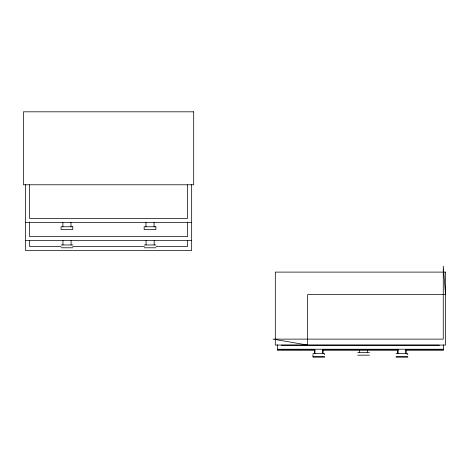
<?xml version="1.0" encoding="UTF-8"?>
<svg xmlns="http://www.w3.org/2000/svg" width="469" height="469" viewBox="0 0 469 469"><rect width="100%" height="100%" fill="white"/><g stroke="black" fill="none" stroke-linecap="round" stroke-linejoin="round"><path stroke-width="0.7" d="M25.478 222.412L191.663 222.412M25.478 240.615L191.663 240.615M61.152 244.97L72.894 244.97M144.247 244.97L155.984 244.97M60.999 246.448L29.529 246.448L29.529 240.62M72.707 246.448L144.429 246.448M156.136 246.448L187.606 246.448L187.606 240.62M61.152 247.784L72.894 247.784M144.247 247.784L155.984 247.784M281.394 345.184L439.471 345.184M277.337 349.235L443.522 349.235M277.337 349.897L314.676 349.897M322.731 349.897L398.134 349.897M406.189 349.897L443.522 349.897M314.676 350.021L277.337 350.021L277.337 344.791M314.969 350.021L314.834 353.649M322.443 350.021L398.134 350.021M405.89 350.021L406.031 353.649M406.189 350.021L443.522 350.021L443.522 344.791M357.689 352.354L369.431 352.354M312.917 353.591L324.659 353.591M396.012 353.591L407.749 353.591M324.108 354.376L324.753 354.376M407.063 354.376L407.848 354.376M357.689 355.162L369.431 355.162M312.917 356.405L324.659 356.405M396.012 356.405L407.749 356.405M324.753 357.185L313.016 357.185L313.016 354.376M396.106 357.185L407.848 357.185M405.931 349.235L405.931 353.591M397.923 350.021L397.923 353.649M397.829 349.235L397.829 353.591M367.614 349.452L367.614 352.354M359.506 349.452L359.506 352.354M322.936 350.021L322.936 353.649M322.842 349.235L322.842 353.591M314.734 349.235L314.734 353.591M191.663 184.44L191.663 250.499L25.478 250.499L25.478 184.44M187.606 184.839L187.606 218.355L29.529 218.355L29.529 184.839M187.606 221.989L187.606 236.564L29.529 236.564L29.529 221.989M154.166 240.615L154.166 244.97M154.072 222.412L154.072 226.767M146.064 240.615L146.064 244.97M145.965 222.412L145.965 226.767M71.077 240.615L71.077 244.97M70.977 222.412L70.977 226.767M62.969 240.615L62.969 244.97M62.875 222.412L62.875 226.767M193.685 111.815L23.45 111.815L23.45 184.774L193.685 184.774L193.685 111.815M72.795 226.767L61.058 226.767L61.058 229.576L72.795 229.576L72.795 226.767M155.89 226.767L144.147 226.767L144.147 229.576L155.89 229.576L155.89 226.767M445.55 272.108L275.315 272.108L275.315 345.067L445.55 345.067L445.55 272.108M445.55 294.638L307.564 294.638L307.564 345.067L273.022 339.128L443.264 339.128L443.264 266.169L445.55 294.638"/></g></svg>
